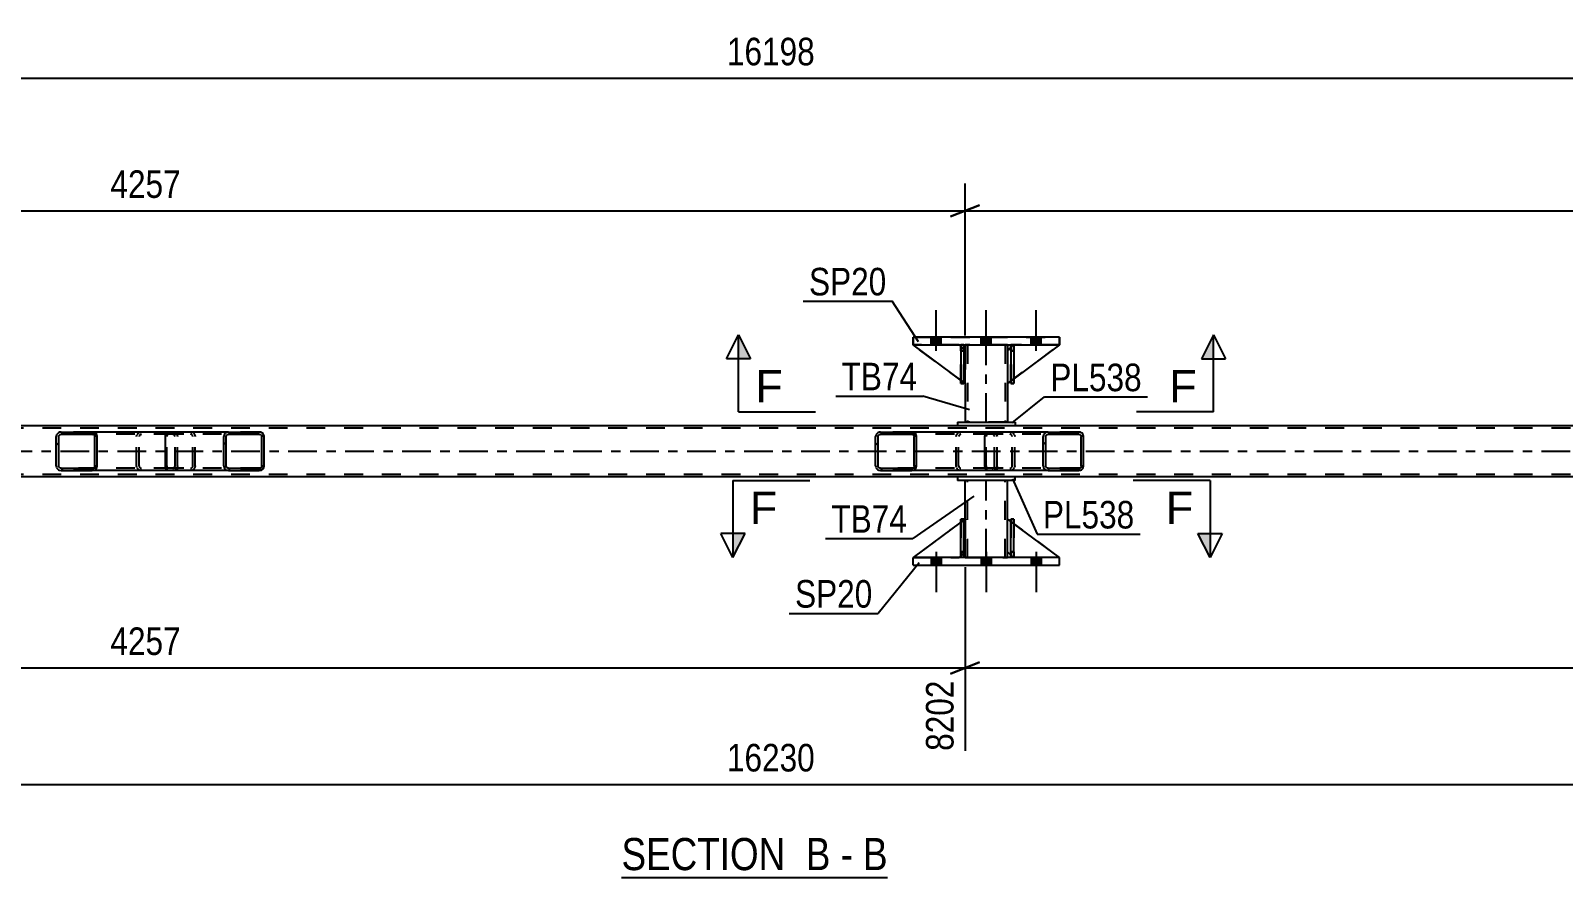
# Model space of a CAD drawing. Header units: millimetres. Extents: x 0 to 1766, y 0 to 560.
# Drawn here: x 1315.9 to 1475.1, y 147 to 235 of the extents above; entities that cross this region are included whole.
import ezdxf

# ---------------------------------------------------------------- set-up
doc = ezdxf.new("R2010")
doc.units = ezdxf.units.MM
doc.linetypes.add('DXK_LINE_DOT2', pattern=[3.9198, 1.9599, -1.9599])
doc.linetypes.add('DXK_LINE_DOT3', pattern=[5.9187, 2.979, -0.9799, 0.9799, -0.9799])
doc.styles.add('Arial', font='ARIAL.TTF', dxfattribs={"height": 0.2})
doc.styles.add('Arial Narrow', font='ARIALN.TTF', dxfattribs={"height": 0.2})

# ---------------------------------------------------------------- blocks, each defined once
blk = doc.blocks.new('Unknown-814172123-12 - 2859')
at = {"color": 6, "linetype": 'Continuous'}
blk.add_line((1377.24, 147), (1404.88, 147), dxfattribs=at)
at = {"color": 0, "linetype": 'Continuous'}
for points in [[(1395.34, 147.75), (1395.34, 151.25), (1377.24, 151.25), (1377.24, 147.75)], [(1398.95, 147.75), (1398.95, 151.25), (1396.39, 151.25), (1396.39, 147.75)], [(1401.28, 147.75), (1401.28, 151.25), (1400, 151.25), (1400, 147.75)], [(1404.88, 147.75), (1404.88, 151.25), (1402.33, 151.25), (1402.33, 147.75)]]:
    blk.add_wipeout(points, dxfattribs=at)
at = {"color": 7, "linetype": 'Continuous', "style": 'Arial Narrow'}
for s, p in [('SECTION ', (1377.24, 147.75)), ('B', (1396.39, 147.75)), ('B', (1402.33, 147.75)), ('-', (1400, 147.75))]:
    blk.add_text(s, height=3.34, dxfattribs=at).set_placement(p)
blk = doc.blocks.new('Part-814172123-3077 - 2859')
at = {"color": 2, "linetype": 'Continuous'}
for p, q in [((1412.49, 183.89), (1407.53, 180.22)), ((1412.93, 184.22), (1412.81, 184.13)), ((1412.93, 180.82), (1412.93, 184.22)), ((1412.49, 180.38), (1412.33, 180.22)), ((1412.93, 180.82), (1412.81, 180.7)), ((1412.93, 180.82), (1412.93, 180.82))]:
    blk.add_line(p, q, dxfattribs=at)
at = {"color": 7, "linetype": 'DXK_LINE_DOT2'}
for p, q in [((1412.81, 184.13), (1412.49, 183.89)), ((1412.93, 180.82), (1412.93, 184.22)), ((1407.53, 180.22), (1412.33, 180.22)), ((1412.93, 180.82), (1412.33, 180.22)), ((1412.81, 180.7), (1412.49, 180.38))]:
    blk.add_line(p, q, dxfattribs=at)
blk = doc.blocks.new('Part-814172123-3024 - 2859')
at = {"color": 2, "linetype": 'Continuous'}
for p, q in [((1412.49, 198.64), (1407.53, 202.3)), ((1412.49, 202.15), (1412.33, 202.3)), ((1412.93, 201.7), (1412.81, 201.83)), ((1412.93, 201.7), (1412.93, 201.7)), ((1412.93, 198.3), (1412.93, 201.7)), ((1412.81, 198.4), (1412.93, 198.3)), ((1412.93, 198.3), (1412.93, 198.3))]:
    blk.add_line(p, q, dxfattribs=at)
at = {"color": 7, "linetype": 'DXK_LINE_DOT2'}
for p, q in [((1412.33, 202.3), (1407.53, 202.3)), ((1412.33, 202.3), (1412.93, 201.7)), ((1412.81, 201.83), (1412.49, 202.15)), ((1412.93, 201.7), (1412.93, 198.3)), ((1412.81, 198.4), (1412.49, 198.64))]:
    blk.add_line(p, q, dxfattribs=at)
blk = doc.blocks.new('Part-814172123-2960 - 2859')
at = {"linetype": 'Continuous'}
h = blk.add_hatch(dxfattribs=at)
h.set_pattern_fill('', scale=0.7, style=0, pattern_type=0)
h.set_pattern_definition([(45, (1340.0735, 192.9664), (-1.57154, 1.57154), [])])
h.paths.add_polyline_path([(1340.11, 192.78), (1340.07, 192.97), (1339.96, 193.12), (1339.8, 193.23), (1339.61, 193.26), (1336.42, 193.26), (1336.23, 193.23), (1336.07, 193.12), (1335.96, 192.97), (1335.92, 192.78), (1335.92, 189.74), (1335.96, 189.56), (1336.07, 189.4), (1336.23, 189.3), (1336.42, 189.26), (1339.61, 189.26), (1339.8, 189.3), (1339.96, 189.4), (1340.07, 189.56), (1340.11, 189.74)])
h.paths.add_polyline_path([(1339.84, 189.65), (1339.79, 189.57), (1339.71, 189.52), (1339.61, 189.5), (1336.42, 189.5), (1336.33, 189.52), (1336.25, 189.57), (1336.19, 189.65), (1336.17, 189.74), (1336.17, 192.78), (1336.19, 192.87), (1336.25, 192.95), (1336.33, 193), (1336.42, 193.02), (1339.61, 193.02), (1339.71, 193), (1339.79, 192.95), (1339.84, 192.87), (1339.86, 192.78), (1339.86, 189.74)])
at = {"color": 2, "linetype": 'Continuous'}
for p, q in [((1329.85, 192.78), (1329.87, 192.97)), ((1329.85, 189.74), (1329.85, 192.78)), ((1329.87, 192.97), (1329.93, 193.12)), ((1329.93, 193.12), (1330.02, 193.23)), ((1330.02, 193.23), (1330.12, 193.26)), ((1336.42, 193.26), (1330.12, 193.26)), ((1335.96, 192.97), (1335.92, 192.78)), ((1335.92, 189.74), (1335.92, 192.78)), ((1336.17, 192.78), (1336.19, 192.87)), ((1336.17, 189.74), (1336.17, 192.78)), ((1336.19, 192.87), (1336.25, 192.95)), ((1336.42, 193.26), (1336.23, 193.23)), ((1336.25, 192.95), (1336.33, 193)), ((1336.33, 193), (1336.42, 193.02)), ((1336.42, 193.26), (1339.61, 193.26)), ((1336.42, 193.02), (1339.61, 193.02)), ((1339.8, 193.23), (1339.61, 193.26)), ((1339.61, 193.02), (1339.71, 193)), ((1339.71, 193), (1339.79, 192.95)), ((1339.79, 192.95), (1339.84, 192.87)), ((1339.84, 192.87), (1339.86, 192.78)), ((1339.86, 189.74), (1339.86, 192.78)), ((1340.11, 192.78), (1340.07, 192.97)), ((1340.11, 189.74), (1340.11, 192.78)), ((1329.87, 189.56), (1329.85, 189.74)), ((1329.93, 189.4), (1329.87, 189.56)), ((1335.92, 189.74), (1335.96, 189.56)), ((1336.19, 189.65), (1336.17, 189.74)), ((1336.25, 189.57), (1336.19, 189.65)), ((1336.33, 189.52), (1336.25, 189.57)), ((1336.42, 189.5), (1336.33, 189.52)), ((1336.42, 189.5), (1339.61, 189.5)), ((1339.71, 189.52), (1339.61, 189.5)), ((1339.79, 189.57), (1339.71, 189.52)), ((1339.84, 189.65), (1339.79, 189.57)), ((1339.86, 189.74), (1339.84, 189.65)), ((1340.07, 189.56), (1340.11, 189.74)), ((1330.02, 189.3), (1329.93, 189.4)), ((1330.12, 189.26), (1330.02, 189.3)), ((1336.42, 189.26), (1330.12, 189.26)), ((1336.23, 189.3), (1336.42, 189.26)), ((1336.42, 189.26), (1339.61, 189.26)), ((1339.61, 189.26), (1339.8, 189.3))]:
    blk.add_line(p, q, dxfattribs=at)
at = {"color": 7, "linetype": 'DXK_LINE_DOT2'}
for p, q in [((1330, 192.87), (1329.99, 192.78)), ((1329.99, 189.74), (1329.99, 192.78)), ((1330.03, 192.95), (1330, 192.87)), ((1330.07, 193), (1330.03, 192.95)), ((1330.12, 193.02), (1330.07, 193)), ((1339.61, 193.02), (1330.12, 193.02)), ((1331.12, 193.02), (1331.12, 193.26)), ((1332.46, 193.26), (1332.65, 193.23)), ((1332.55, 193), (1332.46, 193.02)), ((1332.64, 192.95), (1332.55, 193)), ((1332.69, 192.87), (1332.64, 192.95)), ((1332.71, 192.78), (1332.69, 192.87)), ((1332.71, 189.74), (1332.71, 192.78)), ((1332.92, 192.97), (1332.96, 192.78)), ((1332.96, 189.74), (1332.96, 192.78)), ((1339.61, 193.26), (1336.42, 193.26)), ((1329.99, 189.74), (1330, 189.65)), ((1330, 189.65), (1330.03, 189.57)), ((1330.03, 189.57), (1330.07, 189.52)), ((1330.07, 189.52), (1330.12, 189.5)), ((1339.61, 189.5), (1330.12, 189.5)), ((1331.12, 189.26), (1331.12, 189.5)), ((1332.46, 189.5), (1332.55, 189.52)), ((1332.55, 189.52), (1332.64, 189.57)), ((1332.64, 189.57), (1332.69, 189.65)), ((1332.69, 189.65), (1332.71, 189.74)), ((1332.96, 189.74), (1332.92, 189.56)), ((1332.65, 189.3), (1332.46, 189.26)), ((1339.61, 189.26), (1336.42, 189.26))]:
    blk.add_line(p, q, dxfattribs=at)
for centre, start, end in [((1332.47, 192.77), 23.8494, 68.8059), ((1332.47, 189.76), 291.1941, 336.1506)]:
    blk.add_arc(centre, 0.492, start, end, dxfattribs=at)
at = {"color": 2, "linetype": 'Continuous'}
for centre, start, end in [((1336.41, 192.77), 111.1941, 156.1506), ((1339.62, 192.77), 23.8494, 68.8059), ((1336.41, 189.76), 203.8494, 248.8059), ((1339.62, 189.76), 291.1941, 336.1506)]:
    blk.add_arc(centre, 0.492, start, end, dxfattribs=at)
blk = doc.blocks.new('Bolt-814172123-2896 - 2859')
at = {"linetype": 'Continuous'}
for points in [[(1410.45, 180.22), (1409.41, 180.22), (1409.41, 179.42), (1410.45, 179.42)], [(1410.45, 180.22), (1409.41, 180.22), (1409.41, 179.42), (1410.45, 179.42)], [(1410.45, 180.22), (1409.41, 180.22), (1409.41, 179.42), (1410.45, 179.42)], [(1415.65, 180.22), (1414.61, 180.22), (1414.61, 179.42), (1415.65, 179.42)], [(1415.65, 180.22), (1414.61, 180.22), (1414.61, 179.42), (1415.65, 179.42)], [(1420.85, 180.22), (1419.81, 180.22), (1419.81, 179.42), (1420.85, 179.42)], [(1420.85, 180.22), (1419.81, 180.22), (1419.81, 179.42), (1420.85, 179.42)], [(1420.85, 180.22), (1419.81, 180.22), (1419.81, 179.42), (1420.85, 179.42)]]:
    blk.add_hatch(color=1, dxfattribs=at).paths.add_polyline_path(points)
at = {"color": 1, "linetype": 'Continuous'}
for p, q in [((1409.41, 180.22), (1409.41, 179.42)), ((1409.41, 180.22), (1409.41, 179.42)), ((1409.41, 180.22), (1409.41, 179.42)), ((1409.93, 180.82), (1409.93, 176.62)), ((1409.93, 180.82), (1409.93, 176.62)), ((1409.93, 180.82), (1409.93, 176.62)), ((1410.45, 180.22), (1410.45, 179.42)), ((1410.45, 180.22), (1410.45, 179.42)), ((1410.45, 180.22), (1410.45, 179.42)), ((1414.61, 180.22), (1414.61, 179.42)), ((1414.61, 180.22), (1414.61, 179.42)), ((1415.13, 180.82), (1415.13, 176.62)), ((1415.13, 180.82), (1415.13, 176.62)), ((1415.65, 180.22), (1415.65, 179.42)), ((1415.65, 180.22), (1415.65, 179.42)), ((1419.81, 180.22), (1419.81, 179.42)), ((1419.81, 180.22), (1419.81, 179.42)), ((1419.81, 180.22), (1419.81, 179.42)), ((1420.33, 180.82), (1420.33, 176.62)), ((1420.33, 180.82), (1420.33, 176.62)), ((1420.33, 180.82), (1420.33, 176.62)), ((1420.85, 180.22), (1420.85, 179.42)), ((1420.85, 180.22), (1420.85, 179.42)), ((1420.85, 180.22), (1420.85, 179.42))]:
    blk.add_line(p, q, dxfattribs=at)
blk = doc.blocks.new('Part-814172123-3025 - 2859')
at = {"color": 7, "linetype": 'DXK_LINE_DOT2'}
for p, q in [((1417.93, 202.3), (1417.33, 201.7)), ((1417.33, 198.3), (1422.73, 202.3)), ((1422.73, 202.3), (1417.93, 202.3)), ((1417.33, 201.7), (1417.33, 198.3))]:
    blk.add_line(p, q, dxfattribs=at)
blk = doc.blocks.new('Bolt-814172123-2897 - 2859')
at = {"linetype": 'Continuous'}
for points in [[(1409.41, 202.3), (1410.45, 202.3), (1410.45, 203.1), (1409.41, 203.1)], [(1409.41, 202.3), (1410.45, 202.3), (1410.45, 203.1), (1409.41, 203.1)], [(1409.41, 202.3), (1410.45, 202.3), (1410.45, 203.1), (1409.41, 203.1)], [(1414.61, 202.3), (1415.65, 202.3), (1415.65, 203.1), (1414.61, 203.1)], [(1414.61, 202.3), (1415.65, 202.3), (1415.65, 203.1), (1414.61, 203.1)], [(1419.81, 202.3), (1420.85, 202.3), (1420.85, 203.1), (1419.81, 203.1)], [(1419.81, 202.3), (1420.85, 202.3), (1420.85, 203.1), (1419.81, 203.1)], [(1419.81, 202.3), (1420.85, 202.3), (1420.85, 203.1), (1419.81, 203.1)]]:
    blk.add_hatch(color=1, dxfattribs=at).paths.add_polyline_path(points)
at = {"color": 1, "linetype": 'Continuous'}
for p, q in [((1409.93, 201.7), (1409.93, 205.9)), ((1409.93, 201.7), (1409.93, 205.9)), ((1409.93, 201.7), (1409.93, 205.9)), ((1415.13, 201.7), (1415.13, 205.9)), ((1415.13, 201.7), (1415.13, 205.9)), ((1420.33, 201.7), (1420.33, 205.9)), ((1420.33, 201.7), (1420.33, 205.9)), ((1420.33, 201.7), (1420.33, 205.9)), ((1409.41, 202.3), (1409.41, 203.1)), ((1409.41, 202.3), (1409.41, 203.1)), ((1409.41, 202.3), (1409.41, 203.1)), ((1410.45, 202.3), (1410.45, 203.1)), ((1410.45, 202.3), (1410.45, 203.1)), ((1410.45, 202.3), (1410.45, 203.1)), ((1414.61, 202.3), (1414.61, 203.1)), ((1414.61, 202.3), (1414.61, 203.1)), ((1415.65, 202.3), (1415.65, 203.1)), ((1415.65, 202.3), (1415.65, 203.1)), ((1419.81, 202.3), (1419.81, 203.1)), ((1419.81, 202.3), (1419.81, 203.1)), ((1419.81, 202.3), (1419.81, 203.1)), ((1420.85, 202.3), (1420.85, 203.1)), ((1420.85, 202.3), (1420.85, 203.1)), ((1420.85, 202.3), (1420.85, 203.1))]:
    blk.add_line(p, q, dxfattribs=at)
blk = doc.blocks.new('Part-814172123-3129 - 2859')
at = {"color": 7, "linetype": 'DXK_LINE_DOT2'}
for p, q in [((1412.81, 184.22), (1412.49, 184.22)), ((1412.49, 180.82), (1412.49, 184.22)), ((1412.49, 180.22), (1412.49, 184.22)), ((1412.81, 184.22), (1412.81, 180.82)), ((1412.81, 180.22), (1412.81, 184.22)), ((1412.81, 180.82), (1412.49, 180.82)), ((1412.49, 180.22), (1412.49, 180.82)), ((1412.81, 180.22), (1412.49, 180.22)), ((1412.81, 180.82), (1412.81, 180.22)), ((1412.81, 180.22), (1412.81, 180.22))]:
    blk.add_line(p, q, dxfattribs=at)
blk = doc.blocks.new('Part-814172123-3022 - 2859')
at = {"color": 2, "linetype": 'Continuous'}
for p, q in [((1418.01, 202.3), (1417.69, 202.3)), ((1417.69, 202.3), (1417.69, 198.3)), ((1418.01, 202.3), (1418.01, 202.3)), ((1418.01, 202.3), (1418.01, 198.3)), ((1418.01, 198.3), (1417.69, 198.3))]:
    blk.add_line(p, q, dxfattribs=at)
at = {"color": 7, "linetype": 'DXK_LINE_DOT2'}
for p, q in [((1417.69, 201.7), (1417.69, 202.3)), ((1418.01, 201.7), (1418.01, 202.3)), ((1418.01, 202.3), (1418.01, 202.3)), ((1418.01, 201.7), (1417.69, 201.7)), ((1417.69, 201.7), (1417.69, 198.3)), ((1418.01, 198.3), (1418.01, 201.7))]:
    blk.add_line(p, q, dxfattribs=at)
blk = doc.blocks.new('Part-814172123-3127 - 2859')
at = {"color": 2, "linetype": 'Continuous'}
for p, q in [((1412.49, 180.22), (1412.49, 184.22)), ((1412.49, 184.22), (1412.81, 184.22)), ((1412.81, 180.22), (1412.81, 184.22)), ((1412.49, 180.22), (1412.49, 180.22)), ((1412.81, 180.22), (1412.49, 180.22))]:
    blk.add_line(p, q, dxfattribs=at)
at = {"color": 7, "linetype": 'DXK_LINE_DOT2'}
for p, q in [((1412.49, 184.22), (1412.49, 180.82)), ((1412.81, 180.82), (1412.81, 184.22)), ((1412.49, 180.82), (1412.49, 180.22)), ((1412.49, 180.82), (1412.81, 180.82)), ((1412.81, 180.22), (1412.81, 180.82)), ((1412.81, 180.22), (1412.81, 180.22))]:
    blk.add_line(p, q, dxfattribs=at)
blk = doc.blocks.new('Part-814172123-3023 - 2859')
at = {"color": 7, "linetype": 'DXK_LINE_DOT2'}
for p, q in [((1412.93, 198.3), (1407.53, 202.3)), ((1407.53, 202.3), (1412.33, 202.3)), ((1412.33, 202.3), (1412.93, 201.7)), ((1412.93, 201.7), (1412.33, 202.3)), ((1412.93, 201.7), (1412.93, 198.3)), ((1412.93, 201.7), (1412.93, 201.7)), ((1412.93, 201.7), (1412.93, 198.3))]:
    blk.add_line(p, q, dxfattribs=at)
blk = doc.blocks.new('Part-814172123-2959 - 2859')
at = {"linetype": 'Continuous'}
h = blk.add_hatch(dxfattribs=at)
h.set_pattern_fill('', scale=0.7, style=0, pattern_type=0)
h.set_pattern_definition([(45, (1407.8627, 192.9664), (-1.57154, 1.57154), [])])
h.paths.add_polyline_path([(1407.9, 192.78), (1407.86, 192.97), (1407.75, 193.12), (1407.59, 193.23), (1407.39, 193.26), (1404.16, 193.26), (1403.96, 193.23), (1403.79, 193.12), (1403.68, 192.97), (1403.64, 192.78), (1403.64, 189.74), (1403.68, 189.56), (1403.79, 189.4), (1403.96, 189.3), (1404.16, 189.26), (1407.39, 189.26), (1407.59, 189.3), (1407.75, 189.4), (1407.86, 189.56), (1407.9, 189.74)])
h.paths.add_polyline_path([(1407.63, 189.65), (1407.57, 189.57), (1407.49, 189.52), (1407.39, 189.5), (1404.16, 189.5), (1404.06, 189.52), (1403.98, 189.57), (1403.92, 189.65), (1403.9, 189.74), (1403.9, 192.78), (1403.92, 192.87), (1403.98, 192.95), (1404.06, 193), (1404.16, 193.02), (1407.39, 193.02), (1407.49, 193), (1407.57, 192.95), (1407.63, 192.87), (1407.65, 192.78), (1407.65, 189.74)])
at = {"color": 2, "linetype": 'Continuous'}
for p, q in [((1403.68, 192.97), (1403.64, 192.78)), ((1403.64, 189.74), (1403.64, 192.78)), ((1403.9, 192.78), (1403.92, 192.87)), ((1403.9, 189.74), (1403.9, 192.78)), ((1403.92, 192.87), (1403.98, 192.95)), ((1404.16, 193.26), (1403.96, 193.23)), ((1403.98, 192.95), (1404.06, 193)), ((1404.06, 193), (1404.16, 193.02)), ((1404.16, 193.26), (1407.39, 193.26)), ((1404.16, 193.02), (1407.39, 193.02)), ((1415.26, 193.26), (1407.39, 193.26)), ((1407.59, 193.23), (1407.39, 193.26)), ((1407.39, 193.02), (1407.49, 193)), ((1407.49, 193), (1407.57, 192.95)), ((1407.57, 192.95), (1407.63, 192.87)), ((1407.63, 192.87), (1407.65, 192.78)), ((1407.65, 189.74), (1407.65, 192.78)), ((1407.9, 192.78), (1407.86, 192.97)), ((1407.9, 189.74), (1407.9, 192.78)), ((1403.64, 189.74), (1403.68, 189.56)), ((1403.92, 189.65), (1403.9, 189.74)), ((1403.98, 189.57), (1403.92, 189.65)), ((1404.06, 189.52), (1403.98, 189.57)), ((1404.16, 189.5), (1404.06, 189.52)), ((1404.16, 189.5), (1407.39, 189.5)), ((1407.49, 189.52), (1407.39, 189.5)), ((1407.57, 189.57), (1407.49, 189.52)), ((1407.63, 189.65), (1407.57, 189.57)), ((1407.65, 189.74), (1407.63, 189.65)), ((1407.86, 189.56), (1407.9, 189.74)), ((1403.96, 189.3), (1404.16, 189.26)), ((1404.16, 189.26), (1407.39, 189.26)), ((1407.39, 189.26), (1407.59, 189.3)), ((1415.26, 189.26), (1407.39, 189.26))]:
    blk.add_line(p, q, dxfattribs=at)
at = {"color": 7, "linetype": 'DXK_LINE_DOT2'}
for p, q in [((1407.39, 193.26), (1404.16, 193.26)), ((1415.74, 193.02), (1404.16, 193.02)), ((1411.99, 192.78), (1412.03, 192.97)), ((1411.99, 189.74), (1411.99, 192.78)), ((1412.27, 192.87), (1412.25, 192.78)), ((1412.25, 189.74), (1412.25, 192.78)), ((1412.32, 192.95), (1412.27, 192.87)), ((1412.31, 193.23), (1412.5, 193.26)), ((1412.41, 193), (1412.32, 192.95)), ((1412.5, 193.02), (1412.41, 193)), ((1415.74, 193.26), (1412.5, 193.26)), ((1415.74, 193.26), (1415.94, 193.23)), ((1415.84, 193), (1415.74, 193.02)), ((1415.92, 192.95), (1415.84, 193)), ((1415.98, 192.87), (1415.92, 192.95)), ((1416, 192.78), (1415.98, 192.87)), ((1416, 189.74), (1416, 192.78)), ((1416.21, 192.97), (1416.25, 192.78)), ((1416.25, 189.74), (1416.25, 192.78)), ((1415.74, 189.5), (1404.16, 189.5)), ((1412.03, 189.56), (1411.99, 189.74)), ((1412.25, 189.74), (1412.27, 189.65)), ((1412.27, 189.65), (1412.32, 189.57)), ((1412.32, 189.57), (1412.35, 189.56)), ((1412.35, 189.56), (1412.41, 189.52)), ((1412.41, 189.52), (1412.5, 189.5)), ((1415.74, 189.5), (1415.84, 189.52)), ((1415.84, 189.52), (1415.92, 189.57)), ((1415.92, 189.57), (1415.98, 189.65)), ((1415.98, 189.65), (1416, 189.74)), ((1416.25, 189.74), (1416.21, 189.56)), ((1407.39, 189.26), (1404.16, 189.26)), ((1412.5, 189.26), (1412.31, 189.3)), ((1415.74, 189.26), (1412.5, 189.26)), ((1415.94, 189.3), (1415.74, 189.26))]:
    blk.add_line(p, q, dxfattribs=at)
at = {"color": 2, "linetype": 'Continuous'}
for centre, start, end in [((1404.14, 192.76), 110.7584, 155.6801), ((1407.41, 192.76), 24.32, 69.2417), ((1404.14, 189.76), 204.32, 249.2417), ((1407.41, 189.76), 290.7584, 335.6801)]:
    blk.add_arc(centre, 0.496, start, end, dxfattribs=at)
at = {"color": 7, "linetype": 'DXK_LINE_DOT2'}
for centre, start, end in [((1412.49, 192.76), 110.7584, 155.6801), ((1415.76, 192.76), 24.32, 69.2417), ((1412.49, 189.76), 204.32, 249.2417), ((1415.76, 189.76), 290.7584, 335.6801)]:
    blk.add_arc(centre, 0.496, start, end, dxfattribs=at)
blk = doc.blocks.new('Part-814172123-2965 - 2859')
at = {"color": 2, "linetype": 'Continuous'}
for p, q in [((1679.65, 193.9), (1105.87, 193.9)), ((1412.13, 188.62), (1247.87, 188.62)), ((1582.4, 188.62), (1418.13, 188.62))]:
    blk.add_line(p, q, dxfattribs=at)
at = {"color": 7, "linetype": 'DXK_LINE_DOT2'}
for p, q in [((1679.65, 193.66), (1105.87, 193.66)), ((1679.65, 188.86), (1105.87, 188.86)), ((1418.13, 188.62), (1412.13, 188.62))]:
    blk.add_line(p, q, dxfattribs=at)
at = {"color": 7, "linetype": 'DXK_LINE_DOT3'}
blk.add_line((1105.87, 191.26), (1679.65, 191.26), dxfattribs=at)
blk = doc.blocks.new('Part-814172123-3079 - 2859')
at = {"color": 2, "linetype": 'Continuous'}
for p, q in [((1417.33, 180.82), (1417.33, 184.22)), ((1417.69, 183.96), (1417.33, 184.22)), ((1422.73, 180.22), (1418.01, 183.73)), ((1417.69, 180.47), (1417.33, 180.82))]:
    blk.add_line(p, q, dxfattribs=at)
at = {"color": 7, "linetype": 'DXK_LINE_DOT2'}
for p, q in [((1418.01, 183.73), (1417.69, 183.96)), ((1417.93, 180.22), (1417.69, 180.47)), ((1422.73, 180.22), (1417.93, 180.22)), ((1422.73, 180.22), (1422.73, 180.22)), ((1422.73, 180.22), (1422.73, 180.22))]:
    blk.add_line(p, q, dxfattribs=at)
blk = doc.blocks.new('Part-814172123-3105 - 2859')
at = {"color": 2, "linetype": 'Continuous'}
for p, q in [((1412.93, 184.22), (1412.93, 188.22)), ((1417.33, 184.22), (1417.33, 188.22)), ((1412.93, 180.22), (1412.93, 180.82)), ((1417.33, 180.22), (1417.33, 180.82))]:
    blk.add_line(p, q, dxfattribs=at)
at = {"color": 7, "linetype": 'DXK_LINE_DOT2'}
for p, q in [((1417.33, 188.22), (1412.93, 188.22)), ((1413.17, 180.22), (1413.17, 188.22)), ((1417.09, 180.22), (1417.09, 188.22)), ((1412.93, 180.82), (1412.93, 184.22)), ((1417.33, 180.82), (1417.33, 184.22)), ((1412.93, 180.22), (1417.33, 180.22))]:
    blk.add_line(p, q, dxfattribs=at)
at = {"color": 7, "linetype": 'DXK_LINE_DOT3'}
blk.add_line((1415.13, 180.22), (1415.13, 188.22), dxfattribs=at)
blk = doc.blocks.new('Part-814172123-3020 - 2859')
at = {"color": 7, "linetype": 'DXK_LINE_DOT2'}
for p, q in [((1417.69, 201.7), (1417.69, 202.3)), ((1417.69, 202.3), (1417.69, 202.3)), ((1417.69, 202.3), (1417.69, 198.3)), ((1418.01, 202.3), (1417.69, 202.3)), ((1418.01, 201.7), (1418.01, 202.3)), ((1418.01, 198.3), (1418.01, 202.3)), ((1417.69, 198.3), (1417.69, 201.7)), ((1417.69, 201.7), (1418.01, 201.7)), ((1418.01, 201.7), (1418.01, 198.3)), ((1417.69, 198.3), (1418.01, 198.3))]:
    blk.add_line(p, q, dxfattribs=at)
blk = doc.blocks.new('Part-814172123-3044 - 2859')
at = {"color": 7, "linetype": 'DXK_LINE_DOT2'}
for p, q in [((1412.49, 201.7), (1412.49, 202.3)), ((1412.49, 202.3), (1412.49, 202.3)), ((1412.49, 202.3), (1412.49, 198.3)), ((1412.81, 202.3), (1412.49, 202.3)), ((1412.81, 201.7), (1412.81, 202.3)), ((1412.81, 198.3), (1412.81, 202.3)), ((1412.49, 198.3), (1412.49, 201.7)), ((1412.49, 201.7), (1412.81, 201.7)), ((1412.81, 201.7), (1412.81, 198.3)), ((1412.49, 198.3), (1412.81, 198.3))]:
    blk.add_line(p, q, dxfattribs=at)
blk = doc.blocks.new('Part-814172123-3065 - 2859')
at = {"color": 7, "linetype": 'DXK_LINE_DOT2'}
for p, q in [((1417.93, 202.3), (1417.69, 202.06)), ((1422.73, 202.3), (1417.93, 202.3)), ((1418.01, 198.8), (1417.69, 198.57))]:
    blk.add_line(p, q, dxfattribs=at)
at = {"color": 2, "linetype": 'Continuous'}
for p, q in [((1422.73, 202.3), (1418.01, 198.8)), ((1417.69, 202.06), (1417.33, 201.7)), ((1417.33, 201.7), (1417.33, 198.3)), ((1417.69, 198.57), (1417.33, 198.3))]:
    blk.add_line(p, q, dxfattribs=at)
blk = doc.blocks.new('Part-814172123-3067 - 2859')
at = {"color": 7, "linetype": 'DXK_LINE_DOT2'}
for p, q in [((1418.01, 184.22), (1417.69, 184.22)), ((1417.69, 180.82), (1417.69, 184.22)), ((1417.69, 180.22), (1417.69, 184.22)), ((1418.01, 184.22), (1418.01, 180.82)), ((1418.01, 180.22), (1418.01, 184.22)), ((1418.01, 180.82), (1417.69, 180.82)), ((1417.69, 180.22), (1417.69, 180.82)), ((1418.01, 180.22), (1417.69, 180.22)), ((1418.01, 180.82), (1418.01, 180.22)), ((1418.01, 180.22), (1418.01, 180.22))]:
    blk.add_line(p, q, dxfattribs=at)
blk = doc.blocks.new('Part-814172123-3069 - 2859')
at = {"color": 2, "linetype": 'Continuous'}
for p, q in [((1417.69, 180.22), (1417.69, 184.22)), ((1417.69, 184.22), (1418.01, 184.22)), ((1418.01, 180.22), (1418.01, 184.22)), ((1417.69, 180.22), (1417.69, 180.22)), ((1418.01, 180.22), (1417.69, 180.22))]:
    blk.add_line(p, q, dxfattribs=at)
at = {"color": 7, "linetype": 'DXK_LINE_DOT2'}
for p, q in [((1417.69, 184.22), (1417.69, 180.82)), ((1418.01, 180.82), (1418.01, 184.22)), ((1417.69, 180.82), (1417.69, 180.22)), ((1417.69, 180.82), (1418.01, 180.82)), ((1418.01, 180.22), (1418.01, 180.82)), ((1418.01, 180.22), (1418.01, 180.22))]:
    blk.add_line(p, q, dxfattribs=at)
blk = doc.blocks.new('Part-814172123-3070 - 2859')
at = {"color": 7, "linetype": 'DXK_LINE_DOT2'}
for p, q in [((1412.93, 184.22), (1407.53, 180.22)), ((1412.93, 180.82), (1412.93, 184.22)), ((1412.93, 184.22), (1412.93, 180.82)), ((1407.53, 180.22), (1412.33, 180.22)), ((1412.33, 180.22), (1412.93, 180.82)), ((1412.93, 180.82), (1412.33, 180.22)), ((1412.93, 180.82), (1412.93, 180.82))]:
    blk.add_line(p, q, dxfattribs=at)
blk = doc.blocks.new('Part-814172123-3074 - 2859')
at = {"linetype": 'Continuous'}
h = blk.add_hatch(dxfattribs=at)
h.set_pattern_fill('', scale=0.7, style=0, pattern_type=0)
h.set_pattern_definition([(45, (1425.2077, 192.9664), (-1.57154, 1.57154), [])])
h.paths.add_polyline_path([(1425.25, 192.78), (1425.21, 192.97), (1425.1, 193.12), (1424.94, 193.23), (1424.74, 193.26), (1421.56, 193.26), (1421.37, 193.23), (1421.2, 193.12), (1421.09, 192.97), (1421.06, 192.78), (1421.06, 189.74), (1421.09, 189.56), (1421.2, 189.4), (1421.37, 189.3), (1421.56, 189.26), (1424.74, 189.26), (1424.94, 189.3), (1425.1, 189.4), (1425.21, 189.56), (1425.25, 189.74)])
h.paths.add_polyline_path([(1424.98, 189.65), (1424.92, 189.57), (1424.84, 189.52), (1424.74, 189.5), (1421.56, 189.5), (1421.46, 189.52), (1421.38, 189.57), (1421.33, 189.65), (1421.31, 189.74), (1421.31, 192.78), (1421.33, 192.87), (1421.38, 192.95), (1421.46, 193), (1421.56, 193.02), (1424.74, 193.02), (1424.84, 193), (1424.92, 192.95), (1424.98, 192.87), (1424.99, 192.78), (1424.99, 189.74)])
at = {"color": 2, "linetype": 'Continuous'}
for p, q in [((1414.99, 192.78), (1415.01, 192.97)), ((1414.99, 189.74), (1414.99, 192.78)), ((1415.01, 192.97), (1415.07, 193.12)), ((1415.07, 193.12), (1415.15, 193.23)), ((1415.15, 193.23), (1415.26, 193.26)), ((1421.56, 193.26), (1415.26, 193.26)), ((1421.09, 192.97), (1421.06, 192.78)), ((1421.06, 189.74), (1421.06, 192.78)), ((1421.31, 192.78), (1421.33, 192.87)), ((1421.31, 189.74), (1421.31, 192.78)), ((1421.33, 192.87), (1421.38, 192.95)), ((1421.56, 193.26), (1421.37, 193.23)), ((1421.38, 192.95), (1421.46, 193)), ((1421.46, 193), (1421.56, 193.02)), ((1421.56, 193.26), (1424.74, 193.26)), ((1421.56, 193.02), (1424.74, 193.02)), ((1424.94, 193.23), (1424.74, 193.26)), ((1424.74, 193.02), (1424.84, 193)), ((1424.84, 193), (1424.92, 192.95)), ((1424.92, 192.95), (1424.98, 192.87)), ((1424.98, 192.87), (1424.99, 192.78)), ((1424.99, 189.74), (1424.99, 192.78)), ((1425.25, 192.78), (1425.21, 192.97)), ((1425.25, 189.74), (1425.25, 192.78)), ((1415.01, 189.56), (1414.99, 189.74)), ((1415.07, 189.4), (1415.01, 189.56)), ((1421.06, 189.74), (1421.09, 189.56)), ((1421.33, 189.65), (1421.31, 189.74)), ((1421.38, 189.57), (1421.33, 189.65)), ((1421.46, 189.52), (1421.38, 189.57)), ((1421.56, 189.5), (1421.46, 189.52)), ((1421.56, 189.5), (1424.74, 189.5)), ((1424.84, 189.52), (1424.74, 189.5)), ((1424.92, 189.57), (1424.84, 189.52)), ((1424.98, 189.65), (1424.92, 189.57)), ((1424.99, 189.74), (1424.98, 189.65)), ((1425.21, 189.56), (1425.25, 189.74)), ((1415.15, 189.3), (1415.07, 189.4)), ((1415.26, 189.26), (1415.15, 189.3)), ((1421.56, 189.26), (1415.26, 189.26)), ((1421.37, 189.3), (1421.56, 189.26)), ((1421.56, 189.26), (1424.74, 189.26)), ((1424.74, 189.26), (1424.94, 189.3))]:
    blk.add_line(p, q, dxfattribs=at)
at = {"color": 7, "linetype": 'DXK_LINE_DOT2'}
for p, q in [((1415.13, 192.87), (1415.12, 192.78)), ((1415.12, 189.74), (1415.12, 192.78)), ((1415.16, 192.95), (1415.13, 192.87)), ((1415.21, 193), (1415.16, 192.95)), ((1415.26, 193.02), (1415.21, 193)), ((1424.74, 193.02), (1415.26, 193.02)), ((1416.25, 193.02), (1416.25, 193.26)), ((1417.59, 193.26), (1417.79, 193.23)), ((1417.69, 193), (1417.59, 193.02)), ((1417.77, 192.95), (1417.69, 193)), ((1417.83, 192.87), (1417.77, 192.95)), ((1417.84, 192.78), (1417.83, 192.87)), ((1417.84, 189.74), (1417.84, 192.78)), ((1418.06, 192.97), (1418.1, 192.78)), ((1418.1, 189.74), (1418.1, 192.78)), ((1424.74, 193.26), (1421.56, 193.26)), ((1415.12, 189.74), (1415.13, 189.65)), ((1415.13, 189.65), (1415.16, 189.57)), ((1415.16, 189.57), (1415.21, 189.52)), ((1415.21, 189.52), (1415.26, 189.5)), ((1424.74, 189.5), (1415.26, 189.5)), ((1416.25, 189.26), (1416.25, 189.5)), ((1417.59, 189.5), (1417.69, 189.52)), ((1417.69, 189.52), (1417.77, 189.57)), ((1417.77, 189.57), (1417.83, 189.65)), ((1417.83, 189.65), (1417.84, 189.74)), ((1418.1, 189.74), (1418.06, 189.56)), ((1417.79, 189.3), (1417.59, 189.26)), ((1424.74, 189.26), (1421.56, 189.26))]:
    blk.add_line(p, q, dxfattribs=at)
for centre, start, end in [((1417.61, 192.77), 23.8494, 68.8059), ((1417.61, 189.76), 291.1941, 336.1506)]:
    blk.add_arc(centre, 0.492, start, end, dxfattribs=at)
at = {"color": 2, "linetype": 'Continuous'}
for centre, start, end in [((1421.54, 192.77), 111.1941, 156.1506), ((1424.76, 192.77), 23.8494, 68.8059), ((1421.54, 189.76), 203.8494, 248.8059), ((1424.76, 189.76), 291.1941, 336.1506)]:
    blk.add_arc(centre, 0.492, start, end, dxfattribs=at)
blk = doc.blocks.new('Part-814172123-3076 - 2859')
at = {"linetype": 'Continuous'}
h = blk.add_hatch(dxfattribs=at)
h.set_pattern_fill('', scale=0.7, style=0, pattern_type=0)
h.set_pattern_definition([(45, (1322.7284, 192.9664), (-1.57154, 1.57154), [])])
h.paths.add_polyline_path([(1322.77, 192.78), (1322.73, 192.97), (1322.62, 193.12), (1322.45, 193.23), (1322.26, 193.26), (1319.02, 193.26), (1318.83, 193.23), (1318.66, 193.12), (1318.55, 192.97), (1318.51, 192.78), (1318.51, 189.74), (1318.55, 189.56), (1318.66, 189.4), (1318.83, 189.3), (1319.02, 189.26), (1322.26, 189.26), (1322.45, 189.3), (1322.62, 189.4), (1322.73, 189.56), (1322.77, 189.74)])
h.paths.add_polyline_path([(1322.49, 189.65), (1322.44, 189.57), (1322.35, 189.52), (1322.26, 189.5), (1319.02, 189.5), (1318.92, 189.52), (1318.84, 189.57), (1318.79, 189.65), (1318.77, 189.74), (1318.77, 192.78), (1318.79, 192.87), (1318.84, 192.95), (1318.92, 193), (1319.02, 193.02), (1322.26, 193.02), (1322.35, 193), (1322.44, 192.95), (1322.49, 192.87), (1322.51, 192.78), (1322.51, 189.74)])
at = {"color": 2, "linetype": 'Continuous'}
for p, q in [((1318.55, 192.97), (1318.51, 192.78)), ((1318.51, 189.74), (1318.51, 192.78)), ((1318.77, 192.78), (1318.79, 192.87)), ((1318.77, 189.74), (1318.77, 192.78)), ((1318.79, 192.87), (1318.84, 192.95)), ((1319.02, 193.26), (1318.83, 193.23)), ((1318.84, 192.95), (1318.92, 193)), ((1318.92, 193), (1319.02, 193.02)), ((1319.02, 193.26), (1322.26, 193.26)), ((1319.02, 193.02), (1322.26, 193.02)), ((1330.12, 193.26), (1322.26, 193.26)), ((1322.45, 193.23), (1322.26, 193.26)), ((1322.26, 193.02), (1322.35, 193)), ((1322.35, 193), (1322.44, 192.95)), ((1322.44, 192.95), (1322.49, 192.87)), ((1322.49, 192.87), (1322.51, 192.78)), ((1322.51, 189.74), (1322.51, 192.78)), ((1322.77, 192.78), (1322.73, 192.97)), ((1322.77, 189.74), (1322.77, 192.78)), ((1318.51, 189.74), (1318.55, 189.56)), ((1318.79, 189.65), (1318.77, 189.74)), ((1318.84, 189.57), (1318.79, 189.65)), ((1318.92, 189.52), (1318.84, 189.57)), ((1319.02, 189.5), (1318.92, 189.52)), ((1319.02, 189.5), (1322.26, 189.5)), ((1322.35, 189.52), (1322.26, 189.5)), ((1322.44, 189.57), (1322.35, 189.52)), ((1322.49, 189.65), (1322.44, 189.57)), ((1322.51, 189.74), (1322.49, 189.65)), ((1322.73, 189.56), (1322.77, 189.74)), ((1318.83, 189.3), (1319.02, 189.26)), ((1319.02, 189.26), (1322.26, 189.26)), ((1322.26, 189.26), (1322.45, 189.3)), ((1330.12, 189.26), (1322.26, 189.26))]:
    blk.add_line(p, q, dxfattribs=at)
at = {"color": 7, "linetype": 'DXK_LINE_DOT2'}
for p, q in [((1322.26, 193.26), (1319.02, 193.26)), ((1330.61, 193.02), (1319.02, 193.02)), ((1326.86, 192.78), (1326.9, 192.97)), ((1326.86, 189.74), (1326.86, 192.78)), ((1327.13, 192.87), (1327.12, 192.78)), ((1327.12, 189.74), (1327.12, 192.78)), ((1327.19, 192.95), (1327.13, 192.87)), ((1327.18, 193.23), (1327.37, 193.26)), ((1327.19, 192.95), (1327.21, 192.97)), ((1327.21, 192.97), (1327.27, 193)), ((1327.27, 193), (1327.37, 193.02)), ((1330.61, 193.26), (1327.37, 193.26)), ((1330.61, 193.26), (1330.8, 193.23)), ((1330.7, 193), (1330.61, 193.02)), ((1330.79, 192.95), (1330.7, 193)), ((1330.84, 192.87), (1330.79, 192.95)), ((1330.86, 192.78), (1330.84, 192.87)), ((1330.86, 189.74), (1330.86, 192.78)), ((1331.08, 192.97), (1331.12, 192.78)), ((1331.12, 189.74), (1331.12, 192.78)), ((1330.61, 189.5), (1319.02, 189.5)), ((1326.9, 189.56), (1326.86, 189.74)), ((1327.12, 189.74), (1327.13, 189.65)), ((1327.13, 189.65), (1327.19, 189.57)), ((1327.19, 189.57), (1327.27, 189.52)), ((1327.27, 189.52), (1327.37, 189.5)), ((1330.61, 189.5), (1330.7, 189.52)), ((1330.7, 189.52), (1330.79, 189.57)), ((1330.79, 189.57), (1330.84, 189.65)), ((1330.84, 189.65), (1330.86, 189.74)), ((1331.12, 189.74), (1331.08, 189.56)), ((1322.26, 189.26), (1319.02, 189.26)), ((1327.37, 189.26), (1327.18, 189.3)), ((1330.61, 189.26), (1327.37, 189.26)), ((1330.8, 189.3), (1330.61, 189.26))]:
    blk.add_line(p, q, dxfattribs=at)
at = {"color": 2, "linetype": 'Continuous'}
for centre, start, end in [((1319, 192.76), 110.7584, 155.6801), ((1322.28, 192.76), 24.32, 69.2417), ((1319, 189.76), 204.32, 249.2417), ((1322.28, 189.76), 290.7584, 335.6801)]:
    blk.add_arc(centre, 0.496, start, end, dxfattribs=at)
at = {"color": 7, "linetype": 'DXK_LINE_DOT2'}
for centre, start, end in [((1327.35, 192.76), 110.7584, 155.6801), ((1330.63, 192.76), 24.32, 69.2417), ((1327.35, 189.76), 204.32, 249.2417), ((1330.63, 189.76), 290.7584, 335.6801)]:
    blk.add_arc(centre, 0.496, start, end, dxfattribs=at)
blk = doc.blocks.new('Part-814172123-3078 - 2859')
at = {"color": 7, "linetype": 'DXK_LINE_DOT2'}
for p, q in [((1417.33, 180.82), (1417.33, 184.22)), ((1417.33, 184.22), (1422.73, 180.22)), ((1417.93, 180.22), (1417.33, 180.82)), ((1422.73, 180.22), (1417.93, 180.22))]:
    blk.add_line(p, q, dxfattribs=at)
blk = doc.blocks.new('Part-814172123-3084 - 2859')
at = {"color": 2, "linetype": 'Continuous'}
for p, q in [((1407.53, 179.42), (1407.53, 180.22)), ((1422.73, 180.22), (1407.53, 180.22)), ((1422.73, 179.42), (1422.73, 180.22)), ((1407.53, 179.42), (1422.73, 179.42))]:
    blk.add_line(p, q, dxfattribs=at)
at = {"color": 7, "linetype": 'DXK_LINE_DOT2'}
for p, q in [((1407.53, 179.42), (1407.53, 180.22)), ((1422.73, 179.42), (1422.73, 180.22))]:
    blk.add_line(p, q, dxfattribs=at)
blk = doc.blocks.new('Part-814172123-3089 - 2859')
at = {"color": 2, "linetype": 'Continuous'}
for p, q in [((1422.73, 203.1), (1407.53, 203.1)), ((1407.53, 203.1), (1407.53, 202.3)), ((1407.53, 203.1), (1407.53, 203.1)), ((1407.53, 202.3), (1422.73, 202.3)), ((1407.53, 202.3), (1407.53, 202.3)), ((1422.73, 202.3), (1422.73, 203.1)), ((1422.73, 203.1), (1422.73, 203.1)), ((1422.73, 202.3), (1422.73, 202.3))]:
    blk.add_line(p, q, dxfattribs=at)
at = {"color": 7, "linetype": 'DXK_LINE_DOT2'}
for p, q in [((1407.53, 203.1), (1422.73, 203.1)), ((1407.53, 202.3), (1407.53, 203.1)), ((1407.53, 202.3), (1422.73, 202.3)), ((1422.73, 203.1), (1422.73, 202.3))]:
    blk.add_line(p, q, dxfattribs=at)
blk = doc.blocks.new('Part-814172123-3100 - 2859')
at = {"color": 2, "linetype": 'Continuous'}
for p, q in [((1412.81, 202.3), (1412.49, 202.3)), ((1412.49, 202.3), (1412.49, 198.3)), ((1412.81, 202.3), (1412.81, 202.3)), ((1412.81, 202.3), (1412.81, 198.3)), ((1412.81, 198.3), (1412.49, 198.3))]:
    blk.add_line(p, q, dxfattribs=at)
at = {"color": 7, "linetype": 'DXK_LINE_DOT2'}
for p, q in [((1412.49, 201.7), (1412.49, 202.3)), ((1412.81, 201.7), (1412.81, 202.3)), ((1412.81, 202.3), (1412.81, 202.3)), ((1412.81, 201.7), (1412.49, 201.7)), ((1412.49, 201.7), (1412.49, 198.3)), ((1412.81, 198.3), (1412.81, 201.7))]:
    blk.add_line(p, q, dxfattribs=at)
blk = doc.blocks.new('Part-814172123-3110 - 2859')
at = {"color": 2, "linetype": 'Continuous'}
for p, q in [((1418.13, 188.62), (1412.13, 188.62)), ((1412.13, 188.62), (1412.13, 188.22)), ((1418.13, 188.22), (1412.13, 188.22)), ((1418.13, 188.22), (1418.13, 188.62))]:
    blk.add_line(p, q, dxfattribs=at)
blk = doc.blocks.new('Part-814172123-3115 - 2859')
at = {"color": 2, "linetype": 'Continuous'}
for p, q in [((1412.13, 194.3), (1418.13, 194.3)), ((1412.13, 194.3), (1412.13, 193.9)), ((1418.13, 194.3), (1418.13, 193.9)), ((1418.13, 193.9), (1412.13, 193.9))]:
    blk.add_line(p, q, dxfattribs=at)
blk = doc.blocks.new('Part-814172123-3120 - 2859')
at = {"color": 2, "linetype": 'Continuous'}
for p, q in [((1412.93, 202.3), (1412.93, 201.7)), ((1417.33, 202.3), (1417.33, 201.7)), ((1412.93, 198.3), (1412.93, 194.3)), ((1417.33, 198.3), (1417.33, 194.3))]:
    blk.add_line(p, q, dxfattribs=at)
at = {"color": 7, "linetype": 'DXK_LINE_DOT2'}
for p, q in [((1417.33, 202.3), (1412.93, 202.3)), ((1413.17, 202.3), (1413.17, 194.3)), ((1417.09, 202.3), (1417.09, 194.3)), ((1412.93, 201.7), (1412.93, 198.3)), ((1417.33, 201.7), (1417.33, 198.3)), ((1417.33, 194.3), (1412.93, 194.3))]:
    blk.add_line(p, q, dxfattribs=at)
at = {"color": 7, "linetype": 'DXK_LINE_DOT3'}
blk.add_line((1415.13, 194.3), (1415.13, 202.3), dxfattribs=at)
blk = doc.blocks.new('StraightDimension-814172123-3292 - 2859')
at = {"color": 7, "linetype": 'Continuous'}
blk.add_line((1096.61, 156.65), (1688.91, 156.65), dxfattribs=at)
at = {"color": 0}
blk.add_wipeout([(1397.93, 157.4), (1397.93, 161.6), (1387.59, 161.6), (1387.59, 157.4)], dxfattribs=at)
at = {"color": 3, "style": 'Arial Narrow'}
blk.add_text('16230', height=2.863, dxfattribs=at).set_placement((1388.19, 158))
blk = doc.blocks.new('StraightDimension-814172123-3189 - 2859')
at = {"color": 7, "linetype": 'Continuous'}
for p, q in [((1412.93, 203.3), (1412.93, 219.08)), ((1414.43, 216.83), (1411.43, 215.63)), ((1412.93, 216.23), (1583.2, 216.23))]:
    blk.add_line(p, q, dxfattribs=at)
blk = doc.blocks.new('StraightDimension-814172123-3194 - 2859')
at = {"color": 7, "linetype": 'Continuous'}
for p, q in [((1412.93, 203.3), (1412.93, 219.08)), ((1411.43, 215.63), (1414.43, 216.83)), ((1242.67, 216.23), (1412.93, 216.23))]:
    blk.add_line(p, q, dxfattribs=at)
at = {"color": 0}
blk.add_wipeout([(1332.06, 216.98), (1332.06, 221.18), (1323.54, 221.18), (1323.54, 216.98)], dxfattribs=at)
at = {"color": 3, "style": 'Arial Narrow'}
blk.add_text('4257', height=2.863, dxfattribs=at).set_placement((1324.14, 217.58))
blk = doc.blocks.new('StraightDimension-814172123-3204 - 2859')
at = {"color": 7, "linetype": 'Continuous'}
for p, q in [((1412.93, 179.22), (1412.93, 160.14)), ((1411.43, 168.15), (1414.43, 169.35)), ((1242.67, 168.75), (1412.93, 168.75))]:
    blk.add_line(p, q, dxfattribs=at)
at = {"color": 0}
blk.add_wipeout([(1332.06, 169.5), (1332.06, 173.7), (1323.54, 173.7), (1323.54, 169.5)], dxfattribs=at)
at = {"color": 0, "linetype": 'Continuous'}
blk.add_wipeout([(1412.33, 168.05), (1408.13, 168.05), (1408.13, 159.54), (1412.33, 159.54)], dxfattribs=at)
at = {"color": 3, "style": 'Arial Narrow'}
blk.add_text('4257', height=2.863, dxfattribs=at).set_placement((1324.14, 170.1))
at = {"color": 3, "linetype": 'Continuous', "style": 'Arial Narrow'}
blk.add_text('8202', height=2.863, rotation=90.0002, dxfattribs=at).set_placement((1411.73, 160.14))
blk = doc.blocks.new('StraightDimension-814172123-3215 - 2859')
at = {"color": 7, "linetype": 'Continuous'}
for p, q in [((1412.93, 179.22), (1412.93, 160.14)), ((1414.43, 169.35), (1411.43, 168.15)), ((1412.93, 168.75), (1583.2, 168.75))]:
    blk.add_line(p, q, dxfattribs=at)
blk = doc.blocks.new('StraightDimension-814172123-3239 - 2859')
at = {"color": 7, "linetype": 'Continuous'}
blk.add_line((1097.25, 230), (1688.27, 230), dxfattribs=at)
at = {"color": 0}
blk.add_wipeout([(1397.93, 230.75), (1397.93, 234.95), (1387.59, 234.95), (1387.59, 230.75)], dxfattribs=at)
at = {"color": 3, "style": 'Arial Narrow'}
blk.add_text('16198', height=2.863, dxfattribs=at).set_placement((1388.19, 231.35))
blk = doc.blocks.new('Mark-814172123-3101 - 2859')
at = {"color": 0}
blk.add_wipeout([(1406.9, 182.79), (1406.9, 185.79), (1399.04, 185.79), (1399.04, 182.79)], dxfattribs=at)
blk.add_wipeout([(1406.9, 182.79), (1406.9, 185.79), (1399.04, 185.79), (1399.04, 182.79)], dxfattribs=at)
at = {"color": 30, "linetype": 'Continuous'}
for p in [(1413.83, 186.61), (1398.44, 182.19)]:
    blk.add_line(p, (1407.5, 182.19), dxfattribs=at)
at = {"color": 3, "style": 'Arial Narrow'}
blk.add_text('TB74', height=2.863, dxfattribs=at).set_placement((1399.04, 182.79))
blk = doc.blocks.new('Mark-814172123-3080 - 2859')
at = {"color": 0}
blk.add_wipeout([(1403.3, 175.02), (1403.3, 178.02), (1395.27, 178.02), (1395.27, 175.02)], dxfattribs=at)
blk.add_wipeout([(1403.3, 175.02), (1403.3, 178.02), (1395.27, 178.02), (1395.27, 175.02)], dxfattribs=at)
at = {"color": 30, "linetype": 'Continuous'}
for p in [(1408.17, 179.67), (1394.67, 174.42)]:
    blk.add_line(p, (1403.9, 174.42), dxfattribs=at)
at = {"color": 3, "style": 'Arial Narrow'}
blk.add_text('SP20', height=2.863, dxfattribs=at).set_placement((1395.27, 175.02))
blk = doc.blocks.new('Mark-814172123-3085 - 2859')
at = {"color": 0}
blk.add_wipeout([(1404.76, 207.45), (1404.76, 210.45), (1396.72, 210.45), (1396.72, 207.45)], dxfattribs=at)
blk.add_wipeout([(1404.76, 207.45), (1404.76, 210.45), (1396.72, 210.45), (1396.72, 207.45)], dxfattribs=at)
at = {"color": 30, "linetype": 'Continuous'}
for p in [(1396.12, 206.85), (1408.11, 202.64)]:
    blk.add_line(p, (1405.36, 206.85), dxfattribs=at)
at = {"color": 3, "style": 'Arial Narrow'}
blk.add_text('SP20', height=2.863, dxfattribs=at).set_placement((1396.72, 207.45))
blk = doc.blocks.new('Mark-814172123-3106 - 2859')
at = {"color": 0}
blk.add_wipeout([(1430.53, 183.24), (1430.53, 186.24), (1421.02, 186.24), (1421.02, 183.24)], dxfattribs=at)
blk.add_wipeout([(1430.53, 183.24), (1430.53, 186.24), (1421.02, 186.24), (1421.02, 183.24)], dxfattribs=at)
at = {"color": 30, "linetype": 'Continuous'}
for p, q in [((1417.86, 188.39), (1420.42, 182.64)), ((1420.42, 182.64), (1431.13, 182.64))]:
    blk.add_line(p, q, dxfattribs=at)
at = {"color": 3, "style": 'Arial Narrow'}
blk.add_text('PL538', height=2.863, dxfattribs=at).set_placement((1421.02, 183.24))
blk = doc.blocks.new('Mark-814172123-3111 - 2859')
at = {"color": 0}
blk.add_wipeout([(1431.29, 197.5), (1431.29, 200.5), (1421.79, 200.5), (1421.79, 197.5)], dxfattribs=at)
blk.add_wipeout([(1431.29, 197.5), (1431.29, 200.5), (1421.79, 200.5), (1421.79, 197.5)], dxfattribs=at)
at = {"color": 30, "linetype": 'Continuous'}
for p, q in [((1417.82, 194.21), (1421.19, 196.9)), ((1421.19, 196.9), (1431.89, 196.9))]:
    blk.add_line(p, q, dxfattribs=at)
at = {"color": 3, "style": 'Arial Narrow'}
blk.add_text('PL538', height=2.863, dxfattribs=at).set_placement((1421.79, 197.5))
blk = doc.blocks.new('Mark-814172123-3116 - 2859')
at = {"color": 0}
blk.add_wipeout([(1407.95, 197.59), (1407.95, 200.59), (1400.1, 200.59), (1400.1, 197.59)], dxfattribs=at)
blk.add_wipeout([(1407.95, 197.59), (1407.95, 200.59), (1400.1, 200.59), (1400.1, 197.59)], dxfattribs=at)
at = {"color": 30, "linetype": 'Continuous'}
for p in [(1399.5, 196.99), (1413.39, 195.55)]:
    blk.add_line(p, (1408.55, 196.99), dxfattribs=at)
at = {"color": 3, "style": 'Arial Narrow'}
blk.add_text('TB74', height=2.863, dxfattribs=at).set_placement((1400.1, 197.59))
blk = doc.blocks.new('SectionMark-814172123-3323 - 2859')
at = {"linetype": 'Continuous'}
for points in [[(1388.82, 182.72), (1390.07, 182.72), (1388.82, 180.22)], [(1437.13, 182.72), (1438.38, 182.72), (1438.38, 180.22)]]:
    blk.add_hatch(color=6, dxfattribs=at).paths.add_polyline_path(points)
at = {"color": 6, "linetype": 'Continuous'}
for p, q in [((1388.82, 188.22), (1396.82, 188.22)), ((1388.82, 188.22), (1388.82, 180.22)), ((1438.38, 188.22), (1430.38, 188.22)), ((1438.38, 188.22), (1438.38, 180.22)), ((1388.82, 180.22), (1387.57, 182.72)), ((1390.07, 182.72), (1387.57, 182.72)), ((1388.82, 180.22), (1390.07, 182.72)), ((1437.13, 182.72), (1439.63, 182.72)), ((1438.38, 180.22), (1437.13, 182.72)), ((1439.63, 182.72), (1438.38, 180.22))]:
    blk.add_line(p, q, dxfattribs=at)
at = {"color": 0, "linetype": 'Continuous'}
for points in [[(1393.42, 183.72), (1393.42, 187.22), (1390.57, 187.22), (1390.57, 183.72)], [(1436.63, 183.72), (1436.63, 187.22), (1433.78, 187.22), (1433.78, 183.72)]]:
    blk.add_wipeout(points, dxfattribs=at)
at = {"color": 3, "linetype": 'Continuous', "style": 'Arial'}
for p in [(1390.57, 183.72), (1433.78, 183.72)]:
    blk.add_text('F', height=3.34, dxfattribs=at).set_placement(p)
blk = doc.blocks.new('SectionMark-814172123-3325 - 2859')
at = {"linetype": 'Continuous'}
for points in [[(1390.64, 200.85), (1389.39, 200.85), (1389.39, 203.35)], [(1438.74, 200.85), (1437.49, 200.85), (1438.74, 203.35)]]:
    blk.add_hatch(color=6, dxfattribs=at).paths.add_polyline_path(points)
at = {"color": 6, "linetype": 'Continuous'}
for p, q in [((1388.14, 200.85), (1389.39, 203.35)), ((1389.39, 195.35), (1389.39, 203.35)), ((1389.39, 203.35), (1390.64, 200.85)), ((1438.74, 203.35), (1437.49, 200.85)), ((1438.74, 195.35), (1438.74, 203.35)), ((1438.74, 203.35), (1439.99, 200.85)), ((1390.64, 200.85), (1388.14, 200.85)), ((1437.49, 200.85), (1439.99, 200.85)), ((1389.39, 195.35), (1397.39, 195.35)), ((1438.74, 195.35), (1430.74, 195.35))]:
    blk.add_line(p, q, dxfattribs=at)
at = {"color": 0, "linetype": 'Continuous'}
for points in [[(1393.99, 196.35), (1393.99, 199.85), (1391.14, 199.85), (1391.14, 196.35)], [(1436.99, 196.35), (1436.99, 199.85), (1434.14, 199.85), (1434.14, 196.35)]]:
    blk.add_wipeout(points, dxfattribs=at)
at = {"color": 3, "linetype": 'Continuous', "style": 'Arial'}
for p in [(1391.14, 196.35), (1434.14, 196.35)]:
    blk.add_text('F', height=3.34, dxfattribs=at).set_placement(p)

msp = doc.modelspace()

# ---------------------------------------------------------------- block references
for name in ['Bolt-814172123-2897 - 2859', 'Part-814172123-3089 - 2859', 'Part-814172123-3024 - 2859', 'Part-814172123-3023 - 2859', 'Part-814172123-3044 - 2859', 'Part-814172123-3100 - 2859', 'Part-814172123-3120 - 2859', 'Part-814172123-3025 - 2859', 'Part-814172123-3065 - 2859', 'Part-814172123-3022 - 2859', 'Part-814172123-3020 - 2859', 'Part-814172123-3115 - 2859', 'Part-814172123-2965 - 2859', 'Part-814172123-3076 - 2859', 'Part-814172123-2960 - 2859', 'Part-814172123-2959 - 2859', 'Part-814172123-3074 - 2859', 'Part-814172123-3110 - 2859', 'Part-814172123-3105 - 2859', 'Part-814172123-3077 - 2859', 'Part-814172123-3070 - 2859', 'Part-814172123-3129 - 2859', 'Part-814172123-3127 - 2859', 'Part-814172123-3079 - 2859', 'Part-814172123-3078 - 2859', 'Part-814172123-3067 - 2859', 'Part-814172123-3069 - 2859', 'Part-814172123-3084 - 2859', 'Bolt-814172123-2896 - 2859', 'Unknown-814172123-12 - 2859']:
    msp.add_blockref(name, (0, 0))

# ---------------------------------------------------------------- next in the draw order: block references
for name in ['StraightDimension-814172123-3189 - 2859', 'StraightDimension-814172123-3292 - 2859']:
    msp.add_blockref(name, (0, 0))

# ---------------------------------------------------------------- next in the draw order: block references
for name in ['StraightDimension-814172123-3194 - 2859', 'Mark-814172123-3106 - 2859', 'Mark-814172123-3101 - 2859', 'StraightDimension-814172123-3204 - 2859']:
    msp.add_blockref(name, (0, 0))

# ---------------------------------------------------------------- next in the draw order: block references
for name in ['StraightDimension-814172123-3239 - 2859', 'Mark-814172123-3080 - 2859', 'StraightDimension-814172123-3215 - 2859']:
    msp.add_blockref(name, (0, 0))

# ---------------------------------------------------------------- next in the draw order: block references
for name in ['Mark-814172123-3085 - 2859', 'Mark-814172123-3116 - 2859', 'Mark-814172123-3111 - 2859', 'SectionMark-814172123-3323 - 2859']:
    msp.add_blockref(name, (0, 0))

# ---------------------------------------------------------------- next in the draw order: block references
msp.add_blockref('SectionMark-814172123-3325 - 2859', (0, 0))

doc.saveas('drawing.dxf')
